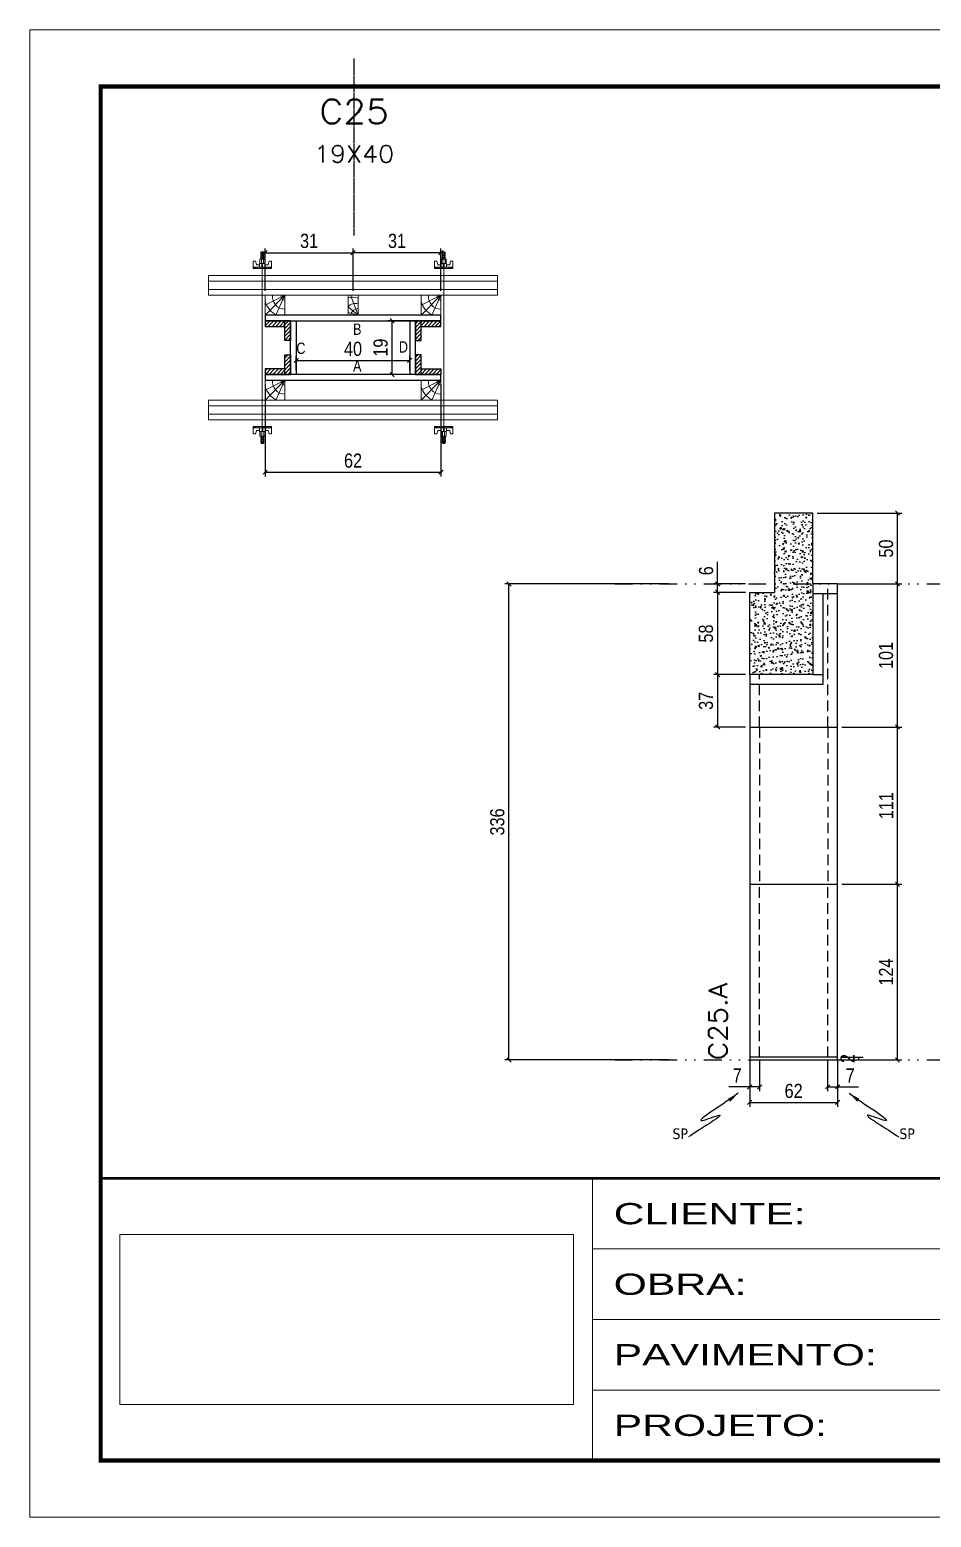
# Model space of a CAD drawing. Extents: x 71 to 6311, y -2991 to 2643.
# Drawn here: x 4826 to 5462, y -1841 to -791 of the extents above; entities that cross this region are included whole.
import ezdxf
from ezdxf.enums import TextEntityAlignment as Align

# ---------------------------------------------------------------- set-up
doc = ezdxf.new("R2010")
doc.units = 0
for name, pattern in [('CONTINUO', [0]), ('DIVIDE2', [0.625, 0.25, -0.125, 0, -0.125, 0, -0.125]), ('HIDDEN', [0.375, 0.25, -0.125])]:
    doc.linetypes.add(name, pattern=pattern)
for name, color, linetype in [('COTA', 241, 'Continuous'), ('NOMENCLATURA', 7, 'Continuous'), ('Nível', 160, 'Continuous'), ('Painéis', 200, 'Continuous'), ('PONTALETE', 7, 'Continuous'), ('SARR_2.2x7', 40, 'Continuous'), ('SARRAFO', 251, 'Continuous'), ('TEXTO', 3, 'Continuous'), ('Texto de Titulo', 7, 'Continuous'), ('Texto Qtd Sarr', 242, 'Continuous')]:
    doc.layers.add(name, color=color, linetype=linetype)
for name, color, linetype, lineweight in [('Folhas', 255, 'Continuous', 9), ('Hachura', 251, 'Continuous', 9), ('Madeira', 126, 'Continuous', 18), ('Perfil Metálico', 224, 'Continuous', 18), ('Texto Seção', 7, 'Continuous', 15)]:
    doc.layers.add(name, color=color, linetype=linetype, lineweight=lineweight)
doc.styles.add('COTA TECNICA', font='techl___.ttf', dxfattribs={"height": 10})
doc.styles.add('COTA TECNICA 2X', font='techl___.ttf', dxfattribs={"height": 10})
doc.styles.add('COTA TECNICA-50', font='techl___.ttf', dxfattribs={"height": 10})
doc.styles.add('REGUA-120', font='ROMANS.shx', dxfattribs={"height": 15})
doc.styles.add('ROMANS', font='romans.shx', dxfattribs={"oblique": 19})
doc.styles.get("Standard").update_dxf_attribs({"font": 'arial.ttf'})
doc.styles.add('Tecnologia', font='')
doc.styles.get('Tecnologia').set_extended_font_data('Forgotten Futurist')
doc.dimstyles.new('COTA PAINEL-50', dxfattribs={"dimtxt": 10, "dimasz": 3, "dimexe": 3, "dimexo": 3, "dimgap": 3, "dimtad": 1, "dimdec": 1, "dimzin": 9, "dimdsep": 46, "dimtxsty": 'COTA TECNICA-50', "dimblk1": 'OBLIQUE', "dimblk2": 'OBLIQUE', "dimsah": 1, "dimcen": 0.9, "dimclrd": 4, "dimclre": 4, "dimclrt": 240, "dimadec": 1, "dimazin": 3, "dimtfac": 1, "dimtdec": 1, "dimtmove": 0, "dimatfit": 3, "dimfxl": 1, "dimtolj": 1, "dimtzin": 12, "dimarcsym": 0})
doc.dimstyles.new('PAINEL-NOVA', dxfattribs={"dimtxt": 10, "dimasz": 3, "dimexe": 3, "dimexo": 3, "dimgap": 3, "dimtad": 1, "dimdec": 1, "dimzin": 12, "dimdsep": 46, "dimtxsty": 'COTA TECNICA', "dimblk1": 'OBLIQUE', "dimblk2": 'OBLIQUE', "dimsah": 1, "dimcen": 0.9, "dimclrd": 4, "dimclre": 4, "dimclrt": 240, "dimadec": 1, "dimazin": 3, "dimtfac": 1, "dimtdec": 1, "dimtix": 1, "dimtmove": 0, "dimatfit": 3, "dimfxl": 1, "dimtolj": 1, "dimtzin": 12, "dimarcsym": 0})
doc.dimstyles.new('SECAO PILAR', dxfattribs={"dimtxt": 10, "dimasz": 3, "dimexe": 3, "dimexo": 3, "dimgap": 3, "dimtad": 1, "dimdec": 1, "dimlfac": 0.5, "dimzin": 12, "dimdsep": 46, "dimtxsty": 'COTA TECNICA 2X', "dimblk1": 'OBLIQUE', "dimblk2": 'OBLIQUE', "dimsah": 1, "dimcen": 0.9, "dimclrd": 256, "dimclre": 256, "dimclrt": 256, "dimadec": 1, "dimazin": 3, "dimtfac": 1, "dimtdec": 1, "dimtmove": 0, "dimatfit": 3, "dimfxl": 1, "dimtolj": 1, "dimtzin": 12, "dimarcsym": 0})
doc.dimstyles.get("Standard").update_dxf_attribs({"dimtxt": 0.18, "dimasz": 0.18, "dimexe": 0.18, "dimexo": 0.0625, "dimgap": 0.09, "dimtad": 0, "dimtih": 1, "dimtoh": 1, "dimdec": 4, "dimzin": 0, "dimdsep": 46, "dimtxsty": 'Standard', "dimcen": 0.09, "dimadec": 0, "dimazin": 0, "dimtfac": 1, "dimtdec": 4, "dimtofl": 0, "dimtmove": 0, "dimatfit": 3, "dimfxl": 1, "dimtolj": 1, "dimtzin": 0, "dimarcsym": 0})
picture_1 = doc.add_image_def('image1.jpg', size_in_pixel=(1600, 599))
pattern_1 = [(46, (6679.5038, -1174.8532), (-1.3703423, 1.3233242), [])]
pattern_2 = [(46, (6679.5038, -1186.8532), (-1.3703423, 1.3233242), [])]
pattern_3 = [(46, (6479.5038, -1174.8532), (-1.3703423, 1.3233242), [])]
pattern_4 = [(46, (6479.5038, -1186.8532), (-1.3703423, 1.3233242), [])]

# ---------------------------------------------------------------- blocks, each defined once
blk = doc.blocks.new('9999999999')
at = {"color": 30, "linetype": 'CONTINUO'}
for p, q in [((396.9, 40), (396.9, 239.2)), ((396.9, 189.4), (1455.5, 189.4)), ((396.9, 139.6), (1455.5, 139.6)), ((396.9, 89.8), (1330.4, 89.8))]:
    blk.add_line(p, q, dxfattribs=at)
at = {"color": 30, "linetype": 'CONTINUO', "const_width": 2}
blk.add_lwpolyline([(1455.5, 97), (1455.5, 239.2), (50, 239.2), (50, 40), (1396.2, 40)], dxfattribs=at)
at = {"layer": 'Folhas'}
blk.add_lwpolyline([(0, 0), (1485, 0), (1485, 1050), (0, 1050)], close=True, dxfattribs=at)
at = {"layer": 'Folhas', "color": 30, "const_width": 3}
blk.add_lwpolyline([(1396.2, 1010), (50, 1010), (50, 40), (1396.2, 40)], dxfattribs=at)
at = {"layer": 'TEXTO', "color": 7, "style": 'Tecnologia', "width": 1.5}
for s, p in [('CLIENTE:', (411.9, 214.3)), ('OBRA:', (411.9, 164.5)), ('PAVIMENTO:', (411.9, 114.7)), ('PROJETO:', (411.9, 64.9))]:
    blk.add_text(s, height=15, dxfattribs=at).set_placement(p, align=Align.MIDDLE_LEFT)
image = blk.add_image(picture_1, insert=(63.5, 79.7), size_in_units=(320, 119.8))
image.dxf.flags = 7
blk = doc.blocks.new('_Oblique')
at = {"color": 0, "linetype": 'ByBlock', "lineweight": -2}
blk.add_line((-0.5, -0.5), (0.5, 0.5), dxfattribs=at)
blk = doc.blocks.new('*D446')
at = {"layer": 'COTA', "lineweight": -2, "transparency": 16777216}
for p, q in [((4992.5, -1041.9), (4992.5, -1106.8)), ((5116.5, -1041.9), (5116.5, -1106.8)), ((4992.5, -1103.8), (5116.5, -1103.8))]:
    blk.add_line(p, q, dxfattribs=at)
at = {"layer": 'Defpoints', "color": 0, "transparency": 16777216}
for p in [(4992.5, -1038.9), (5116.5, -1038.9), (5116.5, -1103.8)]:
    blk.add_point(p, dxfattribs=at)
at = {"layer": 'COTA', "lineweight": -2, "transparency": 16777216, "xscale": 3, "yscale": 3, "zscale": 3, "rotation": 180}
blk.add_blockref('_Oblique', (4992.5, -1103.8), dxfattribs=at)
at = {"layer": 'COTA', "lineweight": -2, "transparency": 16777216, "xscale": 3, "yscale": 3, "zscale": 3}
blk.add_blockref('_Oblique', (5116.5, -1103.8), dxfattribs=at)
at = {"layer": 'COTA', "transparency": 16777216, "insert": (5054.5, -1095.7), "char_height": 10, "attachment_point": 5, "style": 'COTA TECNICA 2X'}
blk.add_mtext('\\A1;62', dxfattribs=at)
blk = doc.blocks.new('*D447')
at = {"layer": 'COTA', "lineweight": -2, "transparency": 16777216}
for p, q in [((5014.5, -1031.9), (5014.5, -1021.9)), ((5014.5, -1024.9), (5094.5, -1024.9)), ((5094.5, -1031.9), (5094.5, -1021.9))]:
    blk.add_line(p, q, dxfattribs=at)
at = {"layer": 'Defpoints', "color": 0, "transparency": 16777216}
for p in [(5094.5, -1024.9), (5014.5, -1034.9), (5094.5, -1034.9)]:
    blk.add_point(p, dxfattribs=at)
at = {"layer": 'COTA', "lineweight": -2, "transparency": 16777216, "xscale": 3, "yscale": 3, "zscale": 3, "rotation": 180}
blk.add_blockref('_Oblique', (5014.5, -1024.9), dxfattribs=at)
at = {"layer": 'COTA', "lineweight": -2, "transparency": 16777216, "xscale": 3, "yscale": 3, "zscale": 3}
blk.add_blockref('_Oblique', (5094.5, -1024.9), dxfattribs=at)
at = {"layer": 'COTA', "transparency": 16777216, "insert": (5054.5, -1016.8), "char_height": 10, "attachment_point": 5, "style": 'COTA TECNICA 2X'}
blk.add_mtext('\\A1;40', dxfattribs=at)
blk = doc.blocks.new('B1A.E')
at = {"layer": 'Madeira', "linetype": 'ByBlock', "ltscale": 0.05}
for p, q in [((0, 7), (0, 0)), ((0, 7), (0, 0)), ((7, 7), (7, 0)), ((7, 7), (7, 0))]:
    blk.add_line(p, q, dxfattribs=at)
at = {"layer": 'Madeira', "ltscale": 0.05}
for p, q in [((0, 7), (7, 7)), ((7, 7), (0, 0)), ((7, 7), (0, 3.5)), ((7, 7), (3.77, 0)), ((7, 0), (0, 0))]:
    blk.add_line(p, q, dxfattribs=at)
for centre, radius, start, end in [((7.08, 6.57), 4.53, 174.4861, 268.9531), ((7.09, 6.61), 1.41, 163.7819, 266.2825), ((7.54, 7), 7.87, 196.5528, 242.8845)]:
    blk.add_arc(centre, radius, start, end, dxfattribs=at)
blk = doc.blocks.new('B1A.D')
at = {"layer": 'COTA', "linetype": 'ByBlock'}
blk.add_blockref('B1A.E', (-7, 0), dxfattribs=at)
blk = doc.blocks.new('B1B.E')
at = {"layer": 'Madeira', "linetype": 'ByBlock', "ltscale": 0.05}
for p, q in [((0, 0), (0, -7)), ((0, 0), (0, -7)), ((7, 0), (7, -7)), ((7, 0), (7, -7))]:
    blk.add_line(p, q, dxfattribs=at)
at = {"layer": 'Madeira', "ltscale": 0.05}
for p, q in [((0, 0), (7, 0)), ((7, 0), (0, -7)), ((7, 0), (0, -3.5)), ((7, 0), (3.77, -7)), ((7, -7), (0, -7))]:
    blk.add_line(p, q, dxfattribs=at)
for centre, radius, start, end in [((7.08, -0.43), 4.53, 174.4861, 268.9531), ((7.09, -0.39), 1.41, 163.7819, 266.2825), ((7.54, 0), 7.87, 196.5528, 242.8845)]:
    blk.add_arc(centre, radius, start, end, dxfattribs=at)
blk = doc.blocks.new('B1B.D')
at = {"layer": 'Madeira', "linetype": 'ByBlock', "ltscale": 0.05}
for p, q in [((-7, 0), (-7, -7)), ((-7, 0), (-7, -7)), ((0, 0), (0, -7)), ((0, 0), (0, -7))]:
    blk.add_line(p, q, dxfattribs=at)
at = {"layer": 'Madeira', "ltscale": 0.05}
for p, q in [((-7, 0), (0, 0)), ((0, 0), (-7, -7)), ((0, 0), (-7, -3.5)), ((0, 0), (-3.23, -7)), ((0, -7), (-7, -7))]:
    blk.add_line(p, q, dxfattribs=at)
for centre, radius, start, end in [((0.54, 0), 7.87, 196.5528, 242.8845), ((0.08, -0.44), 4.53, 174.4861, 268.9531), ((0.09, -0.39), 1.41, 163.7819, 266.2825)]:
    blk.add_arc(centre, radius, start, end, dxfattribs=at)
blk = doc.blocks.new('MEIO PONTALETE')
at = {"layer": 'Madeira'}
for q in [(2.71, 7), (3.5, 2.88), (3.5, 0.87)]:
    blk.add_line((0, 0), q, dxfattribs=at)
blk.add_lwpolyline([(0, 0), (3.5, 0), (3.5, 7), (0, 7)], close=True, dxfattribs=at)
for centre, radius, start, end in [((2.04, 0.06), 6.23, 76.4499, 109.0913), ((1.09, 0.9), 3.19, 40.9063, 109.9847), ((-0.21, -0.78), 3.09, 14.6322, 86.0383)]:
    blk.add_arc(centre, radius, start, end, dxfattribs=at)
blk = doc.blocks.new('BLOCK 2')
at = {"layer": 'PONTALETE', "color": 1, "xscale": -2, "yscale": 2, "zscale": 2}
blk.add_blockref('MEIO PONTALETE', (131231.1, 34114), dxfattribs=at)
blk = doc.blocks.new('A2')
at = {"layer": 'COTA', "linetype": 'ByBlock'}
blk.add_blockref('BLOCK 2', (-131205.2, -34118.6), dxfattribs=at)
blk = doc.blocks.new('B2A')
at = {"layer": 'COTA', "linetype": 'ByBlock', "xscale": 10, "yscale": 10, "zscale": 10}
blk.add_blockref('A2', (-188, 46), dxfattribs=at)
blk = doc.blocks.new('B2A.E')
at = {"layer": 'COTA', "linetype": 'ByBlock', "xscale": 0.05000874370170691, "yscale": 0.05000874370170691, "zscale": 0.05000874370170691}
blk.add_blockref('B2A', (0, 0), dxfattribs=at)
blk = doc.blocks.new('B2B.E')
at = {"layer": 'COTA', "linetype": 'ByBlock'}
blk.add_blockref('B2A.E', (0, -7), dxfattribs=at)
blk = doc.blocks.new('*D448')
at = {"layer": 'COTA', "lineweight": -2, "transparency": 16777216}
for p, q in [((4992.5, -975.9), (4992.5, -945.9)), ((4992.5, -948.9), (5054.5, -948.9)), ((5054.5, -975.9), (5054.5, -945.9))]:
    blk.add_line(p, q, dxfattribs=at)
at = {"layer": 'Defpoints', "color": 0, "transparency": 16777216}
for p in [(5054.5, -948.9), (4992.5, -978.9), (5054.5, -978.9)]:
    blk.add_point(p, dxfattribs=at)
at = {"layer": 'COTA', "lineweight": -2, "transparency": 16777216, "xscale": 3, "yscale": 3, "zscale": 3, "rotation": 180}
blk.add_blockref('_Oblique', (4992.5, -948.9), dxfattribs=at)
at = {"layer": 'COTA', "lineweight": -2, "transparency": 16777216, "xscale": 3, "yscale": 3, "zscale": 3}
blk.add_blockref('_Oblique', (5054.5, -948.9), dxfattribs=at)
at = {"layer": 'COTA', "transparency": 16777216, "insert": (5023.5, -940.6), "char_height": 10, "attachment_point": 5, "style": 'COTA TECNICA 2X'}
blk.add_mtext('\\A1;31', dxfattribs=at)
blk = doc.blocks.new('C')
at = {"layer": 'Hachura', "color": 0}
for p, q in [((0, 3.22), (0, -3.22)), ((0.45, 3.22), (0, 3.22)), ((0.46, 3.16), (0, 3.16)), ((0.46, 3.05), (0, 3.05)), ((0.46, 2.88), (0, 2.88)), ((0, 2.75), (0, -1.16)), ((0.46, 2.65), (0, 2.65)), ((0.46, 2.23), (0, 2.23)), ((0.46, 1.51), (0, 1.51)), ((0.39, 0.49), (0.17, 0.49)), ((0.45, -3.23), (0.45, 3.22)), ((0.45, 3.22), (2.58, 3.22)), ((1.74, 0.97), (0.45, 0.97)), ((1.45, 0.1), (0.45, 0.1)), ((1.35, 1.94), (1.35, 0.96)), ((2.58, 2.39), (1.47, 2.09)), ((1.74, -0.97), (1.74, 0.97)), ((1.74, 0.97), (1.74, 0.84)), ((1.74, 0.97), (1.74, 0.84)), ((1.74, 0.84), (3.35, 0.84)), ((3.35, 0.45), (1.74, 0.45)), ((2.58, 3.22), (2.58, 2.39)), ((3.32, 0.84), (3.32, -0.84)), ((3.35, 0.84), (3.35, -0.84)), ((3.68, 0.45), (3.35, 0.45)), ((3.84, -0.52), (3.35, 0.45)), ((3.35, 0.06), (3.67, -0.57)), ((3.68, 0.45), (4.16, -0.52)), ((3.72, 0.5), (4.25, -0.57)), ((4.37, -0.55), (3.83, 0.53)), ((4.15, 0.45), (3.93, 0.45)), ((4.42, -0.52), (3.93, 0.45)), ((4.15, 0.45), (4.26, 0.45)), ((4.26, 0.45), (4.74, -0.52)), ((4.3, 0.5), (4.83, -0.57)), ((4.95, -0.55), (4.41, 0.53)), ((4.51, 0.45), (4.84, 0.45)), ((5, -0.52), (4.51, 0.45)), ((4.84, 0.45), (5.32, -0.52)), ((4.88, 0.5), (5.41, -0.57)), ((5.53, -0.55), (4.99, 0.53)), ((5.58, -0.52), (5.09, 0.45)), ((5.42, 0.45), (5.09, 0.45)), ((5.58, -0.52), (5.09, 0.45)), ((5.42, 0.45), (5.74, -0.19)), ((5.46, 0.5), (5.74, -0.07)), ((5.74, 0.19), (5.57, 0.53)), ((5.74, 0.32), (5.68, 0.45)), ((5.68, 0.45), (5.74, 0.45)), ((5.74, 0.45), (5.9, 0.29)), ((5.74, 0.45), (5.74, -0.52)), ((5.9, -0.36), (5.9, 0.29)), ((0.45, 0), (0, 0)), ((0.46, -1.52), (0, -1.52)), ((0.46, -2.23), (0, -2.23)), ((0.46, -2.65), (0, -2.65)), ((0.46, -2.88), (0, -2.88)), ((0.46, -3.05), (0, -3.05)), ((0.46, -3.16), (0, -3.16)), ((0, -3.22), (2.57, -3.22)), ((0.08, -0.48), (0.29, -0.48)), ((0.29, -0.48), (0.4, -0.48)), ((0.45, 0), (0.45, -0.97)), ((0.45, -0.16), (1.45, -0.16)), ((0.45, -0.65), (0.45, -0.32)), ((0.45, -3.23), (0.45, -0.65)), ((0.45, -0.97), (1.74, -0.97)), ((1.35, -1.94), (1.35, -0.97)), ((2.58, -2.39), (1.47, -2.1)), ((3.35, -0.32), (1.74, -0.32)), ((3.35, -0.84), (1.74, -0.84)), ((2.58, -3.23), (2.58, -2.39)), ((3.35, -0.07), (3.58, -0.52)), ((3.35, -0.52), (3.58, -0.52)), ((3.84, -0.52), (4.16, -0.52)), ((4.42, -0.52), (4.74, -0.52)), ((4.63, -0.52), (4.74, -0.52)), ((5, -0.52), (5.32, -0.52)), ((5.58, -0.52), (5.74, -0.52)), ((5.74, -0.52), (5.9, -0.36)), ((5.74, -0.52), (5.74, -0.52))]:
    blk.add_line(p, q, dxfattribs=at)
for centre, radius, start, end in [((1.52, 1.94), 0.161, 104.7436, 180), ((1.44, -0.03), 0.129, 272.695, 87.305), ((3.81, 0.39), 0.143, 25.5688, 154.4312), ((4.39, 0.39), 0.143, 25.5688, 154.4312), ((4.97, 0.39), 0.143, 25.5688, 154.4312), ((5.55, 0.39), 0.143, 25.5688, 154.4312), ((0.17, -0.37), 0.174, 221.744, 317.8592), ((1.52, -1.94), 0.161, 180, 255.2564), ((3.71, -0.4), 0.174, 222.1408, 318.256), ((4.29, -0.4), 0.174, 222.1408, 318.256), ((4.87, -0.4), 0.174, 222.1408, 318.256), ((5.45, -0.4), 0.174, 222.1408, 318.256), ((5.61, -0.4), 0.174, 317.8592, 318.256)]:
    blk.add_arc(centre, radius, start, end, dxfattribs=at)
blk = doc.blocks.new('PAR.CIM')
at = {"layer": 'Hachura', "linetype": 'Continuous', "xscale": -1, "rotation": 270}
blk.add_blockref('C', (0, 0), dxfattribs=at)
blk = doc.blocks.new('PAR.BAI')
at = {"layer": 'Hachura', "linetype": 'Continuous', "xscale": -1, "rotation": 90}
blk.add_blockref('C', (0, 0), dxfattribs=at)
blk = doc.blocks.new('*D298')
at = {"layer": 'COTA', "color": 4, "linetype": 'Continuous', "lineweight": -2, "ltscale": 30, "transparency": 16777216}
for p, q in [((5277.1, -1182.7), (5161.5, -1182.7)), ((5164.5, -1518.7), (5164.5, -1182.7)), ((5277.1, -1518.7), (5161.5, -1518.7))]:
    blk.add_line(p, q, dxfattribs=at)
at = {"layer": 'Defpoints', "color": 0, "linetype": 'Continuous', "ltscale": 30, "transparency": 16777216}
for p in [(5164.5, -1182.7), (5280.1, -1182.7), (5280.1, -1518.7)]:
    blk.add_point(p, dxfattribs=at)
at = {"layer": 'COTA', "color": 4, "linetype": 'Continuous', "lineweight": -2, "ltscale": 30, "transparency": 16777216, "xscale": 3, "yscale": 3, "zscale": 3}
for p, rotation in [((5164.5, -1182.7), 90), ((5164.5, -1518.7), 270)]:
    blk.add_blockref('_Oblique', p, dxfattribs=dict(at, rotation=rotation))
at = {"layer": 'COTA', "color": 240, "linetype": 'Continuous', "ltscale": 30, "transparency": 16777216, "insert": (5156.3, -1350.7), "char_height": 10, "attachment_point": 5, "rotation": 90, "style": 'COTA TECNICA'}
blk.add_mtext('\\A1;336', dxfattribs=at)
blk = doc.blocks.new('*D299')
at = {"layer": 'COTA', "color": 4, "linetype": 'Continuous', "lineweight": -2, "ltscale": 30, "transparency": 16777216}
for p, q in [((5399.3, -1516.7), (5414.3, -1516.7)), ((5399.3, -1518.7), (5414.3, -1518.7)), ((5411.3, -1518.7), (5411.3, -1516.7))]:
    blk.add_line(p, q, dxfattribs=at)
at = {"layer": 'Defpoints', "color": 0, "linetype": 'Continuous', "ltscale": 30, "transparency": 16777216}
for p in [(5396.3, -1516.7), (5396.3, -1518.7), (5411.3, -1516.7)]:
    blk.add_point(p, dxfattribs=at)
at = {"layer": 'COTA', "color": 240, "linetype": 'Continuous', "ltscale": 30, "transparency": 16777216, "insert": (5403.3, -1517.7), "char_height": 10, "attachment_point": 5, "rotation": 90, "style": 'COTA TECNICA'}
blk.add_mtext('\\A1;2', dxfattribs=at)
blk = doc.blocks.new('*D300')
at = {"layer": 'COTA', "color": 4, "linetype": 'Continuous', "lineweight": -2, "ltscale": 30, "transparency": 16777216}
for p, q in [((5399.3, -1283.7), (5441.6, -1283.7)), ((5438.6, -1394.7), (5438.6, -1283.7)), ((5399.3, -1394.7), (5441.6, -1394.7))]:
    blk.add_line(p, q, dxfattribs=at)
at = {"layer": 'Defpoints', "color": 0, "linetype": 'Continuous', "ltscale": 30, "transparency": 16777216}
for p in [(5396.3, -1283.7), (5438.6, -1283.7), (5396.3, -1394.7)]:
    blk.add_point(p, dxfattribs=at)
at = {"layer": 'COTA', "color": 4, "linetype": 'Continuous', "lineweight": -2, "ltscale": 30, "transparency": 16777216, "xscale": 3, "yscale": 3, "zscale": 3}
for p, rotation in [((5438.6, -1283.7), 90), ((5438.6, -1394.7), 270)]:
    blk.add_blockref('_Oblique', p, dxfattribs=dict(at, rotation=rotation))
at = {"layer": 'COTA', "color": 240, "linetype": 'Continuous', "ltscale": 30, "transparency": 16777216, "insert": (5430.6, -1339.2), "char_height": 10, "attachment_point": 5, "rotation": 90, "style": 'COTA TECNICA'}
blk.add_mtext('\\A1;111', dxfattribs=at)
blk = doc.blocks.new('*D301')
at = {"layer": 'COTA', "color": 4, "linetype": 'Continuous', "lineweight": -2, "ltscale": 30, "transparency": 16777216}
for p, q in [((5399.3, -1182.7), (5441.6, -1182.7)), ((5438.6, -1283.7), (5438.6, -1182.7)), ((5399.3, -1283.7), (5441.6, -1283.7))]:
    blk.add_line(p, q, dxfattribs=at)
at = {"layer": 'Defpoints', "color": 0, "linetype": 'Continuous', "ltscale": 30, "transparency": 16777216}
for p in [(5396.3, -1182.7), (5438.6, -1182.7), (5396.3, -1283.7)]:
    blk.add_point(p, dxfattribs=at)
at = {"layer": 'COTA', "color": 4, "linetype": 'Continuous', "lineweight": -2, "ltscale": 30, "transparency": 16777216, "xscale": 3, "yscale": 3, "zscale": 3}
for p, rotation in [((5438.6, -1182.7), 90), ((5438.6, -1283.7), 270)]:
    blk.add_blockref('_Oblique', p, dxfattribs=dict(at, rotation=rotation))
at = {"layer": 'COTA', "color": 240, "linetype": 'Continuous', "ltscale": 30, "transparency": 16777216, "insert": (5430.5, -1233.2), "char_height": 10, "attachment_point": 5, "rotation": 90, "style": 'COTA TECNICA'}
blk.add_mtext('\\A1;101', dxfattribs=at)
blk = doc.blocks.new('*D302')
at = {"layer": 'COTA', "color": 4, "linetype": 'Continuous', "lineweight": -2, "ltscale": 30, "transparency": 16777216}
for p, q in [((5381.8, -1132.7), (5441.6, -1132.7)), ((5438.6, -1182.7), (5438.6, -1132.7)), ((5399.3, -1182.7), (5441.6, -1182.7))]:
    blk.add_line(p, q, dxfattribs=at)
at = {"layer": 'Defpoints', "color": 0, "linetype": 'Continuous', "ltscale": 30, "transparency": 16777216}
for p in [(5378.8, -1132.7), (5438.6, -1132.7), (5396.3, -1182.7)]:
    blk.add_point(p, dxfattribs=at)
at = {"layer": 'COTA', "color": 4, "linetype": 'Continuous', "lineweight": -2, "ltscale": 30, "transparency": 16777216, "xscale": 3, "yscale": 3, "zscale": 3}
for p, rotation in [((5438.6, -1132.7), 90), ((5438.6, -1182.7), 270)]:
    blk.add_blockref('_Oblique', p, dxfattribs=dict(at, rotation=rotation))
at = {"layer": 'COTA', "color": 240, "linetype": 'Continuous', "ltscale": 30, "transparency": 16777216, "insert": (5430.5, -1157.7), "char_height": 10, "attachment_point": 5, "rotation": 90, "style": 'COTA TECNICA'}
blk.add_mtext('\\A1;50', dxfattribs=at)
blk = doc.blocks.new('*D303')
at = {"layer": 'COTA', "color": 4, "linetype": 'Continuous', "lineweight": -2, "ltscale": 30, "transparency": 16777216}
for p, q in [((5399.3, -1394.7), (5441.6, -1394.7)), ((5438.6, -1518.7), (5438.6, -1394.7)), ((5399.3, -1518.7), (5441.6, -1518.7))]:
    blk.add_line(p, q, dxfattribs=at)
at = {"layer": 'Defpoints', "color": 0, "linetype": 'Continuous', "ltscale": 30, "transparency": 16777216}
for p in [(5396.3, -1394.7), (5438.6, -1394.7), (5396.3, -1518.7)]:
    blk.add_point(p, dxfattribs=at)
at = {"layer": 'COTA', "color": 4, "linetype": 'Continuous', "lineweight": -2, "ltscale": 30, "transparency": 16777216, "xscale": 3, "yscale": 3, "zscale": 3}
for p, rotation in [((5438.6, -1394.7), 90), ((5438.6, -1518.7), 270)]:
    blk.add_blockref('_Oblique', p, dxfattribs=dict(at, rotation=rotation))
at = {"layer": 'COTA', "color": 240, "linetype": 'Continuous', "ltscale": 30, "transparency": 16777216, "insert": (5430.5, -1456.7), "char_height": 10, "attachment_point": 5, "rotation": 90, "style": 'COTA TECNICA'}
blk.add_mtext('\\A1;124', dxfattribs=at)
blk = doc.blocks.new('*D304')
at = {"layer": 'COTA', "color": 4, "linetype": 'Continuous', "lineweight": -2, "ltscale": 30, "transparency": 16777216}
for p, q in [((5334.3, -1521.7), (5334.3, -1551.7)), ((5396.3, -1521.7), (5396.3, -1551.7)), ((5334.3, -1548.7), (5396.3, -1548.7))]:
    blk.add_line(p, q, dxfattribs=at)
at = {"layer": 'Defpoints', "color": 0, "linetype": 'Continuous', "ltscale": 30, "transparency": 16777216}
for p in [(5334.3, -1518.7), (5396.3, -1518.7), (5396.3, -1548.7)]:
    blk.add_point(p, dxfattribs=at)
at = {"layer": 'COTA', "color": 4, "linetype": 'Continuous', "lineweight": -2, "ltscale": 30, "transparency": 16777216, "xscale": 3, "yscale": 3, "zscale": 3, "rotation": 180}
blk.add_blockref('_Oblique', (5334.3, -1548.7), dxfattribs=at)
at = {"layer": 'COTA', "color": 4, "linetype": 'Continuous', "lineweight": -2, "ltscale": 30, "transparency": 16777216, "xscale": 3, "yscale": 3, "zscale": 3}
blk.add_blockref('_Oblique', (5396.3, -1548.7), dxfattribs=at)
at = {"layer": 'COTA', "color": 240, "linetype": 'Continuous', "ltscale": 30, "transparency": 16777216, "insert": (5365.3, -1540.6), "char_height": 10, "attachment_point": 5, "style": 'COTA TECNICA'}
blk.add_mtext('\\A1;62', dxfattribs=at)
blk = doc.blocks.new('*D149')
at = {"layer": 'COTA', "color": 4, "linetype": 'ByBlock', "lineweight": -2, "transparency": 16777216}
for p, q in [((4967.6, 7361.8), (4967.6, 7339.8)), ((4974.6, 7361.8), (4974.6, 7339.8)), ((4967.6, 7342.8), (4952.9, 7342.8)), ((4974.6, 7342.8), (4967.6, 7342.8))]:
    blk.add_line(p, q, dxfattribs=at)
at = {"layer": 'Defpoints', "color": 0, "linetype": 'ByBlock', "transparency": 16777216}
for p in [(4967.6, 7364.8), (4974.6, 7364.8), (4967.6, 7342.8)]:
    blk.add_point(p, dxfattribs=at)
at = {"layer": 'COTA', "color": 4, "linetype": 'ByBlock', "lineweight": -2, "transparency": 16777216, "xscale": 3, "yscale": 3, "zscale": 3, "rotation": 180}
blk.add_blockref('_Oblique', (4967.6, 7342.8), dxfattribs=at)
at = {"layer": 'COTA', "color": 4, "linetype": 'ByBlock', "lineweight": -2, "transparency": 16777216, "xscale": 3, "yscale": 3, "zscale": 3}
blk.add_blockref('_Oblique', (4974.6, 7342.8), dxfattribs=at)
at = {"layer": 'COTA', "color": 240, "linetype": 'ByBlock', "transparency": 16777216, "insert": (4958.8, 7350.9), "char_height": 10, "attachment_point": 5, "style": 'COTA TECNICA'}
blk.add_mtext('\\A1;7', dxfattribs=at)
blk = doc.blocks.new('*D151')
at = {"layer": 'COTA', "color": 4, "linetype": 'ByBlock', "lineweight": -2, "transparency": 16777216}
for p, q in [((131596, 29930.8), (131596, 29908.7)), ((131603, 29930.7), (131603, 29908.7)), ((131596, 29911.7), (131603, 29911.7)), ((131603, 29911.7), (131617.8, 29911.7))]:
    blk.add_line(p, q, dxfattribs=at)
at = {"layer": 'Defpoints', "color": 0, "linetype": 'ByBlock', "transparency": 16777216}
for p in [(131596, 29933.8), (131603, 29933.7), (131603, 29911.7)]:
    blk.add_point(p, dxfattribs=at)
at = {"layer": 'COTA', "color": 4, "linetype": 'ByBlock', "lineweight": -2, "transparency": 16777216, "xscale": 3, "yscale": 3, "zscale": 3, "rotation": 180}
blk.add_blockref('_Oblique', (131596, 29911.7), dxfattribs=at)
at = {"layer": 'COTA', "color": 4, "linetype": 'ByBlock', "lineweight": -2, "transparency": 16777216, "xscale": 3, "yscale": 3, "zscale": 3}
blk.add_blockref('_Oblique', (131603, 29911.7), dxfattribs=at)
at = {"layer": 'COTA', "color": 240, "linetype": 'ByBlock', "transparency": 16777216, "insert": (131611.9, 29919.7), "char_height": 10, "attachment_point": 5, "style": 'COTA TECNICA'}
blk.add_mtext('\\A1;7', dxfattribs=at)
blk = doc.blocks.new('*D309')
at = {"layer": 'COTA', "lineweight": -2, "transparency": 16777216}
for p, q in [((5099.4, -996.9), (5079.1, -996.9)), ((5082.1, -1034.9), (5082.1, -996.9)), ((5099.4, -1034.9), (5079.1, -1034.9))]:
    blk.add_line(p, q, dxfattribs=at)
at = {"layer": 'Defpoints', "color": 0, "transparency": 16777216}
for p in [(5082.1, -996.9), (5102.4, -996.9), (5102.4, -1034.9)]:
    blk.add_point(p, dxfattribs=at)
at = {"layer": 'COTA', "lineweight": -2, "transparency": 16777216, "xscale": 3, "yscale": 3, "zscale": 3}
for p, rotation in [((5082.1, -996.9), 90), ((5082.1, -1034.9), 270)]:
    blk.add_blockref('_Oblique', p, dxfattribs=dict(at, rotation=rotation))
at = {"layer": 'COTA', "transparency": 16777216, "insert": (5074, -1015.9), "char_height": 10, "attachment_point": 5, "rotation": 90, "style": 'COTA TECNICA 2X'}
blk.add_mtext('\\A1;19', dxfattribs=at)
blk = doc.blocks.new('titulo1')
at = {"layer": 'Defpoints', "color": 252, "linetype": 'HIDDEN', "ltscale": 2}
blk.add_line((0, 0), (0, 125), dxfattribs=at)
at = {"layer": 'Defpoints', "style": 'ROMANS', "oblique": 15}
blk.add_attdef('FOLHA', text='', height=10, dxfattribs=at).set_placement((0, 15.6), align=Align.MIDDLE_CENTER)
at = {"layer": 'Texto Qtd Sarr', "color": 3, "style": 'ROMANS', "oblique": 15}
for tag, height, p in [('TITULO', 17, (0, 71.4)), ('SEÇÃO', 12, (0, 41.5))]:
    blk.add_attdef(tag, text='', height=height, dxfattribs=at).set_placement(p, align=Align.MIDDLE_CENTER)
blk = doc.blocks.new('*D461')
at = {"layer": 'COTA', "lineweight": -2, "transparency": 16777216}
for p, q in [((5054.5, -975.9), (5054.5, -945.9)), ((5116.5, -948.9), (5054.5, -948.9)), ((5116.5, -975.9), (5116.5, -945.9))]:
    blk.add_line(p, q, dxfattribs=at)
at = {"layer": 'Defpoints', "color": 0, "transparency": 16777216}
for p in [(5054.5, -948.9), (5054.5, -978.9), (5116.5, -978.9)]:
    blk.add_point(p, dxfattribs=at)
at = {"layer": 'COTA', "lineweight": -2, "transparency": 16777216, "xscale": 3, "yscale": 3, "zscale": 3, "rotation": 180}
blk.add_blockref('_Oblique', (5054.5, -948.9), dxfattribs=at)
at = {"layer": 'COTA', "lineweight": -2, "transparency": 16777216, "xscale": 3, "yscale": 3, "zscale": 3}
blk.add_blockref('_Oblique', (5116.5, -948.9), dxfattribs=at)
at = {"layer": 'COTA', "transparency": 16777216, "insert": (5085.5, -940.6), "char_height": 10, "attachment_point": 5, "style": 'COTA TECNICA 2X'}
blk.add_mtext('\\A1;31', dxfattribs=at)
blk = doc.blocks.new('*D491')
at = {"layer": 'COTA', "color": 4, "lineweight": -2, "transparency": 16777216}
for p, q in [((5331.3, -1188.7), (5308.7, -1188.7)), ((5311.7, -1188.7), (5311.7, -1246.7)), ((5331.3, -1246.7), (5308.7, -1246.7))]:
    blk.add_line(p, q, dxfattribs=at)
at = {"layer": 'Defpoints', "color": 0, "transparency": 16777216}
for p in [(5334.3, -1188.7), (5311.7, -1246.7), (5334.3, -1246.7)]:
    blk.add_point(p, dxfattribs=at)
at = {"layer": 'COTA', "color": 4, "lineweight": -2, "transparency": 16777216, "xscale": 3, "yscale": 3, "zscale": 3}
for p, rotation in [((5311.7, -1188.7), 90), ((5311.7, -1246.7), 270)]:
    blk.add_blockref('_Oblique', p, dxfattribs=dict(at, rotation=rotation))
at = {"layer": 'COTA', "color": 240, "transparency": 16777216, "insert": (5303.5, -1217.7), "char_height": 10, "attachment_point": 5, "rotation": 90, "style": 'COTA TECNICA-50'}
blk.add_mtext('\\A1;58', dxfattribs=at)
blk = doc.blocks.new('*D492')
at = {"layer": 'COTA', "color": 4, "lineweight": -2, "transparency": 16777216}
for p, q in [((5331.3, -1246.7), (5308.7, -1246.7)), ((5311.7, -1246.7), (5311.7, -1283.7)), ((5331.3, -1283.7), (5308.7, -1283.7))]:
    blk.add_line(p, q, dxfattribs=at)
at = {"layer": 'Defpoints', "color": 0, "transparency": 16777216}
for p in [(5334.3, -1246.7), (5311.7, -1283.7), (5334.3, -1283.7)]:
    blk.add_point(p, dxfattribs=at)
at = {"layer": 'COTA', "color": 4, "lineweight": -2, "transparency": 16777216, "xscale": 3, "yscale": 3, "zscale": 3}
for p, rotation in [((5311.7, -1246.7), 90), ((5311.7, -1283.7), 270)]:
    blk.add_blockref('_Oblique', p, dxfattribs=dict(at, rotation=rotation))
at = {"layer": 'COTA', "color": 240, "transparency": 16777216, "insert": (5303.5, -1265.2), "char_height": 10, "attachment_point": 5, "rotation": 90, "style": 'COTA TECNICA-50'}
blk.add_mtext('\\A1;37', dxfattribs=at)
blk = doc.blocks.new('*D499')
at = {"layer": 'COTA', "color": 4, "lineweight": -2, "transparency": 16777216}
for p, q in [((5311.7, -1182.7), (5311.7, -1167)), ((5331.3, -1182.7), (5308.7, -1182.7)), ((5311.7, -1188.7), (5311.7, -1182.7)), ((5331.3, -1188.7), (5308.7, -1188.7))]:
    blk.add_line(p, q, dxfattribs=at)
at = {"layer": 'Defpoints', "color": 0, "transparency": 16777216}
for p in [(5311.7, -1182.7), (5334.3, -1182.7), (5334.3, -1188.7)]:
    blk.add_point(p, dxfattribs=at)
at = {"layer": 'COTA', "color": 4, "lineweight": -2, "transparency": 16777216, "xscale": 3, "yscale": 3, "zscale": 3}
for p, rotation in [((5311.7, -1182.7), 90), ((5311.7, -1188.7), 270)]:
    blk.add_blockref('_Oblique', p, dxfattribs=dict(at, rotation=rotation))
at = {"layer": 'COTA', "color": 240, "transparency": 16777216, "insert": (5303.6, -1173.4), "char_height": 10, "attachment_point": 5, "rotation": 90, "style": 'COTA TECNICA-50'}
blk.add_mtext('\\A1;6', dxfattribs=at)
blk = doc.blocks.new('SLIPTEE')
at = {"layer": 'TEXTO', "color": 0, "insert": (-49.02, -55.13), "char_height": 7.5, "attachment_point": 5}
blk.add_mtext('\\fTahoma|b0|i0|c0|p34;\\C4;SP', dxfattribs=at)
at = {"layer": 'COTA', "linetype": 'ByBlock'}
dim = blk.add_linear_dim(base=(0, -22.02), p1=(7, 0), p2=(0, 0), dimstyle='PAINEL-NOVA', override={"dimarcsym": 1}, dxfattribs=at)
dim.commit()
dim.dimension.update_dxf_attribs({"geometry": '*D149', "text_midpoint": (-8.87, -13.94), "insert": (-4967.62, -7364.82)})
at = {"layer": 'COTA', "path_type": 1}
blk.add_leader([(-8.21, -26.55), (-33.31, -45.71), (-21.61, -42.03), (-43.08, -57.3)], dimstyle='Standard', override={"dimasz": 8}, dxfattribs=at)
blk = doc.blocks.new('sliptD')
at = {"layer": 'TEXTO', "color": 0, "insert": (49.02, -55.13), "char_height": 7.5, "attachment_point": 5}
blk.add_mtext('\\fTahoma|b0|i0|c0|p34;\\C4;SP', dxfattribs=at)
at = {"layer": 'COTA', "linetype": 'ByBlock'}
dim = blk.add_linear_dim(base=(0, -22.02), p1=(-7, 0.07), p2=(0, 0), dimstyle='PAINEL-NOVA', override={"dimarcsym": 1}, dxfattribs=at)
dim.commit()
dim.dimension.update_dxf_attribs({"geometry": '*D151', "text_midpoint": (8.87, -13.94), "insert": (-131603.05, -29933.68)})
at = {"layer": 'COTA', "path_type": 1}
blk.add_leader([(8.21, -26.55), (33.31, -45.71), (21.61, -42.03), (43.08, -57.3)], dimstyle='Standard', override={"dimasz": 8}, dxfattribs=at)
blk = doc.blocks.new('SLIPTDD')
at = {"layer": 'COTA', "linetype": 'ByBlock'}
blk.add_blockref('sliptD', (0, 0), dxfattribs=at)

msp = doc.modelspace()

# ---------------------------------------------------------------- hatches: boundary and pattern name
at = {"layer": 'COTA'}
h = msp.add_hatch(dxfattribs=at)
h.set_pattern_fill('AR-CONC', color=256, scale=0.05, angle=1)
h.paths.add_polyline_path([(5378.846, -1188.71), (5334.346, -1188.71), (5334.346, -1246.71), (5378.846, -1246.71)])
h.paths.add_polyline_path([(5378.846, -1132.71), (5351.846, -1132.71), (5351.846, -1188.71), (5378.846, -1188.71)])
at = {"layer": 'SARRAFO', "linetype": 'Continuous', "ltscale": 30}
h = msp.add_hatch(dxfattribs=at)
h.set_pattern_fill('ANSI31', color=256, scale=0.6, angle=1)
h.set_pattern_definition(pattern_2)
h.paths.add_polyline_path([(5006.504, -996.853), (4992.504, -996.853), (4992.504, -1000.853), (5006.504, -1000.853)])
h = msp.add_hatch(dxfattribs=at)
h.set_pattern_fill('ANSI31', color=256, scale=0.6, angle=1)
h.set_pattern_definition(pattern_2)
h.paths.add_polyline_path([(5010.504, -996.853), (5006.504, -996.853), (5006.504, -1010.853), (5010.504, -1010.853)])
h = msp.add_hatch(dxfattribs=at)
h.set_pattern_fill('ANSI31', color=256, scale=0.6, angle=1)
h.set_pattern_definition(pattern_4)
h.paths.add_polyline_path([(5102.504, -996.853), (5098.504, -996.853), (5098.504, -1010.853), (5102.504, -1010.853)])
h = msp.add_hatch(dxfattribs=at)
h.set_pattern_fill('ANSI31', color=256, scale=0.6, angle=1)
h.set_pattern_definition(pattern_4)
h.paths.add_polyline_path([(5116.504, -996.853), (5102.504, -996.853), (5102.504, -1000.853), (5116.504, -1000.853)])
h = msp.add_hatch(dxfattribs=at)
h.set_pattern_fill('ANSI31', color=256, scale=0.6, angle=1)
h.set_pattern_definition(pattern_1)
h.paths.add_polyline_path([(5010.504, -1020.853), (5006.504, -1020.853), (5006.504, -1034.853), (5010.504, -1034.853)])
h = msp.add_hatch(dxfattribs=at)
h.set_pattern_fill('ANSI31', color=256, scale=0.6, angle=1)
h.set_pattern_definition(pattern_3)
h.paths.add_polyline_path([(5102.504, -1020.853), (5098.504, -1020.853), (5098.504, -1034.853), (5102.504, -1034.853)])
h = msp.add_hatch(dxfattribs=at)
h.set_pattern_fill('ANSI31', color=256, scale=0.6, angle=1)
h.set_pattern_definition(pattern_1)
h.paths.add_polyline_path([(5006.504, -1030.853), (4992.504, -1030.853), (4992.504, -1034.853), (5006.504, -1034.853)])
h = msp.add_hatch(dxfattribs=at)
h.set_pattern_fill('ANSI31', color=256, scale=0.6, angle=1)
h.set_pattern_definition(pattern_3)
h.paths.add_polyline_path([(5116.504, -1030.853), (5102.504, -1030.853), (5102.504, -1034.853), (5116.504, -1034.853)])

# ---------------------------------------------------------------- linework, layer by layer
at = {"layer": 'COTA', "linetype": 'Continuous', "ltscale": 30}
msp.add_line((5351.846, -1132.71), (5351.846, -1188.71), dxfattribs=at)
at = {"layer": 'COTA'}
for p, q in [((5334.346, -1246.71), (5334.346, -1188.71)), ((5334.346, -1188.71), (5351.846, -1188.71)), ((5378.846, -1246.71), (5385.846, -1246.71)), ((5385.846, -1246.71), (5385.846, -1253.71))]:
    msp.add_line(p, q, dxfattribs=at)
at = {"layer": 'COTA', "linetype": 'Continuous', "ltscale": 30}
msp.add_lwpolyline([(5378.846, -1182.71), (5378.846, -1132.71), (5351.846, -1132.71)], dxfattribs=at)
at = {"layer": 'Hachura', "linetype": 'Continuous', "ltscale": 30}
for points in [[(4990.504, -960.053), (4990.504, -1071.653)], [(5118.504, -1071.653), (5118.504, -960.053)]]:
    msp.add_lwpolyline(points, dxfattribs=at)
at = {"layer": 'Nível', "color": 4, "linetype": 'DIVIDE2', "ltscale": 50}
for p, q in [((5239.174, -1182.71), (6281.927, -1182.71)), ((5239.174, -1518.71), (6281.927, -1518.71))]:
    msp.add_line(p, q, dxfattribs=at)
at = {"layer": 'Painéis', "linetype": 'Continuous', "ltscale": 30}
for p, q in [((5378.846, -1182.71), (5378.846, -1246.71)), ((5396.346, -1182.71), (5378.846, -1182.71)), ((5396.346, -1518.71), (5396.346, -1182.71)), ((5378.846, -1246.71), (5334.346, -1246.71)), ((5334.346, -1246.71), (5334.346, -1518.71))]:
    msp.add_line(p, q, dxfattribs=at)
for points in [[(4992.504, -996.853), (5116.504, -996.853), (5116.504, -992.853), (4992.504, -992.853)], [(4992.504, -1038.853), (5116.504, -1038.853), (5116.504, -1034.853), (4992.504, -1034.853)]]:
    msp.add_lwpolyline(points, close=True, dxfattribs=at)
for points in [[(5010.504, -1034.853), (5010.504, -996.853)], [(5014.504, -996.853), (5014.504, -1034.853)], [(5094.504, -996.853), (5094.504, -1034.853)], [(5098.504, -1034.853), (5098.504, -996.853)], [(5334.346, -1283.71), (5396.346, -1283.71)], [(5334.346, -1394.71), (5396.346, -1394.71)], [(5396.346, -1516.71), (5334.346, -1516.71)], [(5334.346, -1518.71), (5396.346, -1518.71)]]:
    msp.add_lwpolyline(points, dxfattribs=at)
at = {"layer": 'Perfil Metálico', "linetype": 'Continuous', "ltscale": 30}
for points in [[(4952.504, -978.851), (5156.504, -978.851), (5156.504, -964.851), (4952.504, -964.851)], [(4952.504, -1052.853), (5156.504, -1052.853), (5156.504, -1066.853), (4952.504, -1066.853)]]:
    msp.add_lwpolyline(points, close=True, dxfattribs=at)
for points in [[(5156.504, -968.851), (4952.504, -968.851)], [(4952.504, -974.851), (5156.504, -974.851)], [(4952.504, -1056.853), (5156.504, -1056.853)], [(5156.504, -1062.853), (4952.504, -1062.853)]]:
    msp.add_lwpolyline(points, dxfattribs=at)
at = {"layer": 'SARR_2.2x7', "linetype": 'HIDDEN', "ltscale": 30}
for p, q in [((5389.346, -1283.71), (5389.346, -1182.71)), ((5341.346, -1283.71), (5341.346, -1246.71)), ((5341.346, -1283.71), (5341.346, -1394.71)), ((5389.346, -1283.71), (5389.346, -1394.71)), ((5341.346, -1516.71), (5341.346, -1394.71)), ((5389.346, -1516.71), (5389.346, -1394.71))]:
    msp.add_line(p, q, dxfattribs=at)
at = {"layer": 'SARR_2.2x7', "linetype": 'Continuous', "ltscale": 30}
for p, q in [((5396.346, -1189.71), (5378.846, -1189.71)), ((5385.846, -1189.71), (5385.846, -1246.71)), ((5385.846, -1253.71), (5334.346, -1253.71))]:
    msp.add_line(p, q, dxfattribs=at)
at = {"layer": 'SARRAFO', "linetype": 'Continuous', "ltscale": 30}
msp.add_line((5098.504, -1034.853), (5116.504, -1034.853), dxfattribs=at)
for points in [[(5010.504, -996.853), (4992.504, -996.853), (4992.504, -1000.853), (5006.504, -1000.853)], [(5010.504, -996.853), (5010.504, -1010.853), (5006.504, -1010.853), (5006.504, -996.853)], [(5116.504, -996.853), (5098.504, -996.853), (5098.504, -1010.853), (5102.504, -1010.853), (5102.504, -996.853)], [(5102.504, -1000.853), (5116.504, -1000.853), (5116.504, -996.853)], [(5006.504, -1034.853), (5006.504, -1020.853), (5010.504, -1020.853), (5010.504, -1034.853)], [(5102.504, -1034.853), (5102.504, -1020.853), (5098.504, -1020.853), (5098.504, -1034.853)], [(5006.504, -1030.853), (4992.504, -1030.853), (4992.504, -1034.853), (5010.504, -1034.853)], [(5102.504, -1030.853), (5116.504, -1030.853), (5116.504, -1034.853)]]:
    msp.add_lwpolyline(points, dxfattribs=at)

# ---------------------------------------------------------------- block references
at = {"layer": 'COTA', "linetype": 'Continuous', "ltscale": 30}
for name, p in [('SLIPTEE', (5334.346, -1515.71)), ('SLIPTDD', (5396.346, -1515.71))]:
    msp.add_blockref(name, p, dxfattribs=at)
at = {"layer": 'Folhas'}
msp.add_blockref('9999999999', (4826.471, -1841.496), dxfattribs=at)
at = {"layer": 'Hachura', "linetype": 'Continuous', "ltscale": 30, "xscale": 2, "yscale": 2, "zscale": 2}
for name, p in [('PAR.CIM', (4990.504, -960.053)), ('PAR.CIM', (5118.504, -960.053)), ('PAR.BAI', (4990.504, -1071.653)), ('PAR.BAI', (5118.504, -1071.653))]:
    msp.add_blockref(name, p, dxfattribs=at)
at = {"layer": 'Madeira', "linetype": 'Continuous', "ltscale": 30, "xscale": 2, "yscale": 2, "zscale": 2}
for name, p in [('B1B.E', (4992.504, -978.853)), ('B2B.E', (5051.003, -978.853)), ('B1B.D', (5116.504, -978.851)), ('B1A.E', (4992.504, -1052.853)), ('B1A.D', (5116.504, -1052.853))]:
    msp.add_blockref(name, p, dxfattribs=at)
at = {"layer": 'Texto Seção'}
ref = msp.add_blockref('titulo1', (5055.252, -936.675), dxfattribs=at)
ref.add_attrib('TITULO', 'C25', dxfattribs={"layer": 'Texto de Titulo', "color": 7, "height": 17, "style": 'ROMANS', "width": 1.1}).set_placement((5055.252, -849.175), align=Align.MIDDLE_CENTER)
ref.add_attrib('SEÇÃO', '19X40', dxfattribs={"layer": 'Texto de Titulo', "color": 7, "height": 12, "style": 'ROMANS', "width": 1.1}).set_placement((5055.252, -879.175), align=Align.MIDDLE_CENTER)

# ---------------------------------------------------------------- texts
at = {"layer": 'NOMENCLATURA', "linetype": 'Continuous', "ltscale": 30, "width": 0.8}
for s, p in [('B', (5054.496, -1006.853)), ('C', (5014.504, -1020.354)), ('D', (5086.832, -1019.418)), ('A', (5054.496, -1032.853))]:
    msp.add_text(s, height=8, dxfattribs=at).set_placement(p)
at = {"layer": 'Texto Seção', "style": 'REGUA-120', "width": 1.1}
msp.add_text('C25.A', height=13, rotation=90, dxfattribs=at).set_placement((5318.425, -1518.71))

# ---------------------------------------------------------------- dimensions: what is measured, and where the dimension line sits
at = {"layer": 'COTA'}
for base, p1, p2, picture, middle in [((5054.504, -948.853), (4992.504, -978.853), (5054.504, -978.851), '*D448', (5023.504, -940.634)), ((5094.504, -1024.853), (5014.504, -1034.853), (5094.504, -1034.853), '*D447', (5054.504, -1016.751)), ((5116.504, -1103.832), (4992.504, -1038.853), (5116.504, -1038.853), '*D446', (5054.504, -1095.73))]:
    dim = msp.add_linear_dim(base=base, p1=p1, p2=p2, dimstyle='SECAO PILAR', override={"dimtmove": 1}, dxfattribs=at)
    dim.commit()
    dim.dimension.update_dxf_attribs({"geometry": picture, "text_midpoint": middle})
for base, p1, p2, angle, picture, middle in [((5054.504, -948.853), (5116.504, -978.853), (5054.504, -978.851), 180, '*D461', (5085.504, -940.634)), ((5082.1, -996.853), (5102.366, -1034.853), (5102.366, -996.853), 90, '*D309', (5074.012, -1015.853))]:
    dim = msp.add_linear_dim(base=base, p1=p1, p2=p2, angle=angle, dimstyle='SECAO PILAR', override={"dimtmove": 1}, dxfattribs=at)
    dim.commit()
    dim.dimension.update_dxf_attribs({"geometry": picture, "text_midpoint": middle})
at = {"layer": 'COTA', "linetype": 'Continuous', "ltscale": 30}
for base, p1, p2, picture, middle in [((5438.612, -1132.71), (5396.346, -1182.71), (5378.846, -1132.71), '*D302', (5430.503, -1157.71)), ((5164.541, -1182.71), (5280.077, -1518.71), (5280.077, -1182.71), '*D298', (5156.321, -1350.71)), ((5438.612, -1182.71), (5396.346, -1283.71), (5396.346, -1182.71), '*D301', (5430.51, -1233.21)), ((5438.612, -1283.71), (5396.346, -1394.71), (5396.346, -1283.71), '*D300', (5430.554, -1339.21)), ((5438.612, -1394.71), (5396.346, -1518.71), (5396.346, -1394.71), '*D303', (5430.539, -1456.71)), ((5411.346, -1516.71), (5396.346, -1518.71), (5396.346, -1516.71), '*D299', (5403.346, -1517.71))]:
    dim = msp.add_linear_dim(base=base, p1=p1, p2=p2, angle=90, dimstyle='PAINEL-NOVA', dxfattribs=at)
    dim.commit()
    dim.dimension.update_dxf_attribs({"geometry": picture, "text_midpoint": middle})
at = {"layer": 'COTA'}
for base, p1, p2, picture, middle in [((5311.677, -1182.71), (5334.346, -1188.71), (5334.346, -1182.71), '*D499', (5303.574, -1173.377)), ((5311.677, -1246.71), (5334.346, -1188.71), (5334.346, -1246.71), '*D491', (5303.545, -1217.71)), ((5311.677, -1283.71), (5334.346, -1246.71), (5334.346, -1283.71), '*D492', (5303.457, -1265.21))]:
    dim = msp.add_linear_dim(base=base, p1=p1, p2=p2, angle=90, dimstyle='COTA PAINEL-50', dxfattribs=at)
    dim.commit()
    dim.dimension.update_dxf_attribs({"geometry": picture, "text_midpoint": middle})
at = {"layer": 'COTA', "linetype": 'Continuous', "ltscale": 30}
dim = msp.add_linear_dim(base=(5396.346, -1548.71), p1=(5334.346, -1518.71), p2=(5396.346, -1518.71), dimstyle='PAINEL-NOVA', dxfattribs=at)
dim.commit()
dim.dimension.update_dxf_attribs({"geometry": '*D304', "text_midpoint": (5365.346, -1540.608)})

doc.saveas('drawing.dxf')
